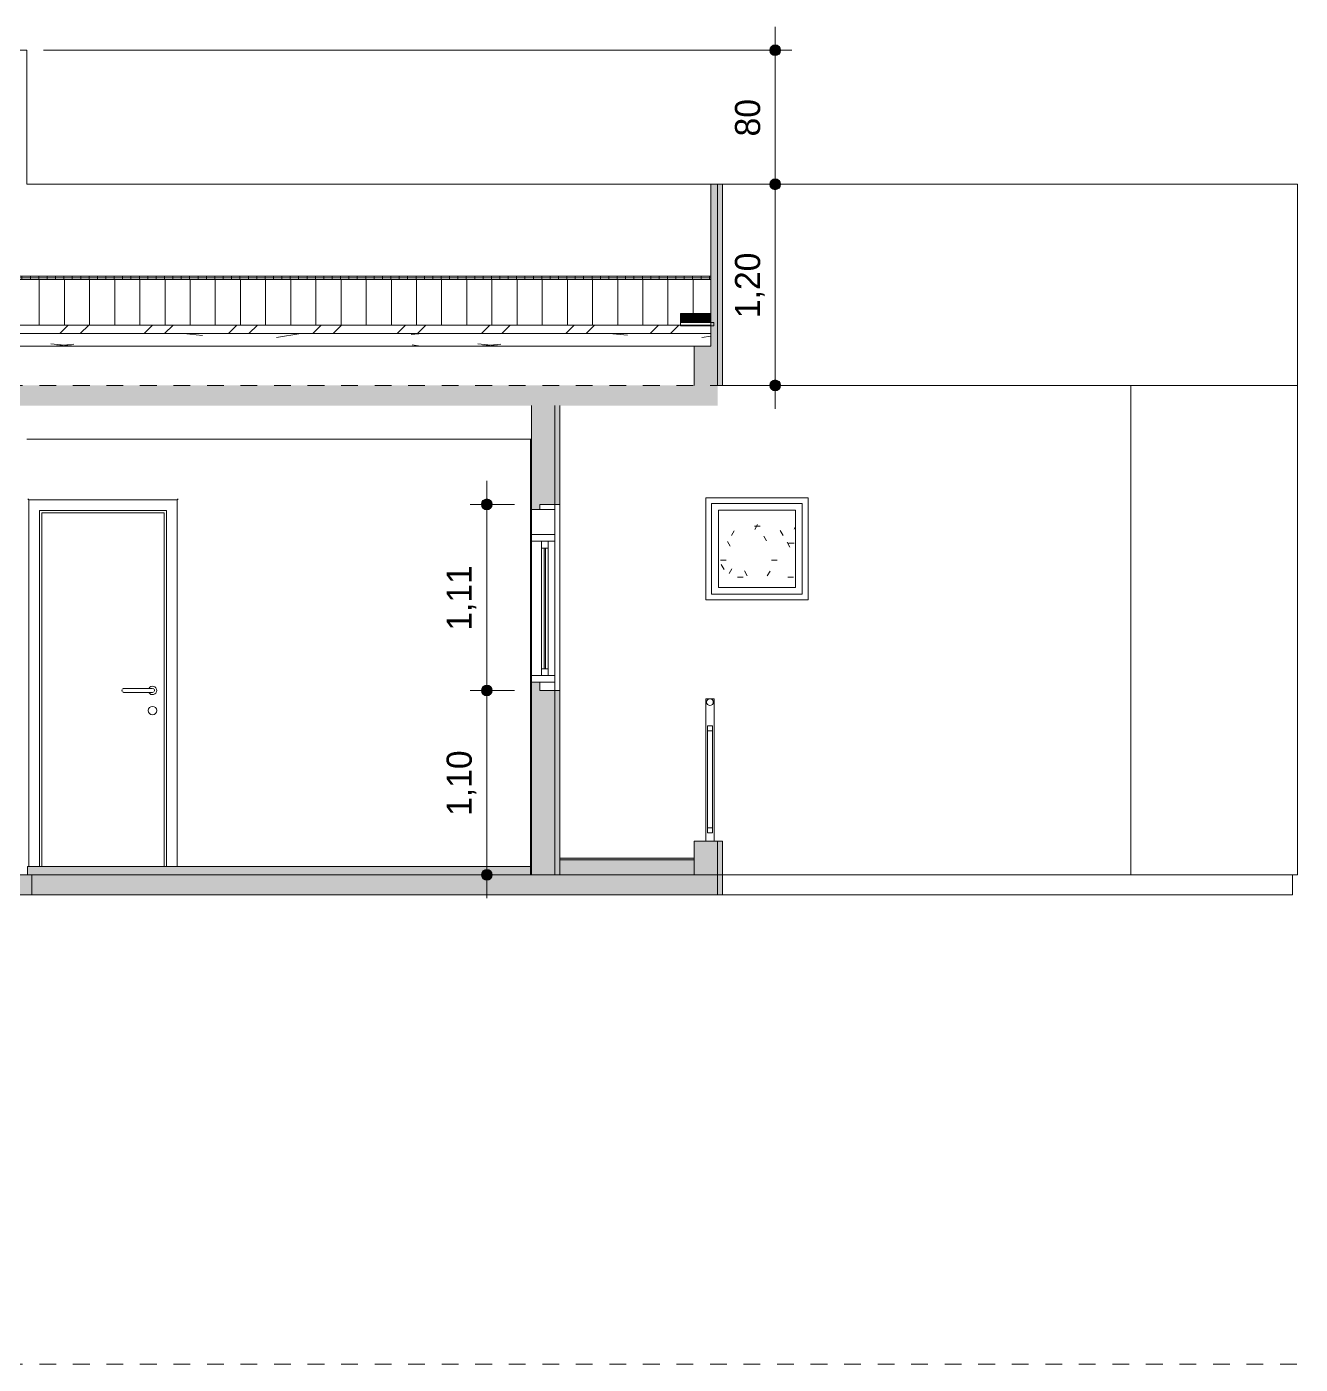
# Model space of a CAD drawing. Header units: metres. Extents: x -96 to 123, y 1 to 648.
# Drawn here: x 85.69 to 93.29, y 634.34 to 642.32 of the extents above; entities that cross this region are included whole.
import ezdxf

# ---------------------------------------------------------------- set-up
doc = ezdxf.new("R2010")
doc.units = ezdxf.units.M
doc.linetypes.add('_Tracejado longo', pattern=[0.014287500000000002, 0.009525, -0.0047625])
for name, color, linetype, lineweight in [('A-ANNO-DIMS', 7, 'Continuous', 5), ('A-ANNO-DIMS-100', 7, 'Continuous', 5), ('A-DETL', 7, 'Continuous', 5), ('A-DETL-GENF', 7, 'Continuous', 5), ('A-DOOR', 7, 'Continuous', 5), ('A-DOOR-FRAM', 7, 'Continuous', 5), ('A-FLOR-HRAL', 7, 'Continuous', 5), ('A-FLOR-LEVL', 7, 'Continuous', 5), ('A-FLOR-OTLN', 7, 'Continuous', 5), ('A-FLOR-PATT', 7, 'Continuous', 20), ('A-GLAZ', 7, 'Continuous', 5), ('A-GLAZ-FRAM', 7, 'Continuous', 5), ('A-GLAZ-GLAS', 7, 'Continuous', 5), ('A-ROOF', 7, 'Continuous', 5), ('A-ROOF-OTLN', 7, 'Continuous', 5), ('A-ROOF-PATT', 7, 'Continuous', 20), ('A-WALL', 7, 'Continuous', 5), ('A-WALL-PATT', 7, 'Continuous', 20)]:
    doc.layers.add(name, color=color, linetype=linetype, lineweight=lineweight)
doc.styles.add('Century Gothic', font='GOTHIC.TTF', dxfattribs={"height": 0.15})
doc.dimstyles.new('PAA_-_Cota_com_linha_-_metros', dxfattribs={"dimscale": 0.3048, "dimtxt": 0.1566252404576289, "dimasz": 0.8530183727034121, "dimexe": 0.3280839895013123, "dimexo": 0.3280839895013123, "dimgap": 0.1312335958005249, "dimtad": 1, "dimrnd": 0.01, "dimzin": 0, "dimdsep": 46, "dimtxsty": 'Century Gothic', "dimblk1": 'DOTSMALL', "dimblk2": 'DOTSMALL', "dimsah": 1, "dimcen": 0.09, "dimdle": 0.4593175853018373, "dimazin": 0, "dimtfac": 1, "dimtdec": 4, "dimtix": 1, "dimtmove": 0, "dimatfit": 3, "dimfxl": 1, "dimtvp": 1, "dimtolj": 1, "dimtzin": 0, "dimarcsym": 2})
doc.dimstyles.new('PAA_-_Cota_com_linha_-_metros_3', dxfattribs={"dimscale": 0.3048, "dimtxt": 0.1566252404576289, "dimasz": 0.8530183727034121, "dimexe": 0.3280839895013123, "dimexo": 0.3280839895013123, "dimgap": 0.1312335958005249, "dimtad": 1, "dimdec": 0, "dimlfac": 100, "dimdsep": 46, "dimtxsty": 'Century Gothic', "dimblk1": 'DOTSMALL', "dimblk2": 'DOTSMALL', "dimsah": 1, "dimcen": 0.09, "dimdle": 0.4593175853018373, "dimazin": 0, "dimtfac": 1, "dimtdec": 4, "dimtix": 1, "dimtmove": 0, "dimatfit": 3, "dimfxl": 1, "dimtvp": 1, "dimtolj": 1, "dimtzin": 0, "dimarcsym": 2})

# ---------------------------------------------------------------- blocks, each defined once
blk = doc.blocks.new('Janela maxim-ar 1 painel - 61 x 61-V212-Section 3')
at = {"layer": 'A-GLAZ-FRAM', "true_color": 0x808080}
h = blk.add_hatch(dxfattribs=at)
h.set_pattern_fill('FP_15', color=8, style=0, pattern_type=2)
h.set_pattern_definition([(0, (-24.57, 320.824), (0.4064, 0.1016), [0.03353, -0.27127, 0.03353, -0.27127, -1.626]), (0, (-24.57, 320.824), (0.4064, 0.1016), [-0.6096, 0.03353, -0.57607, 0.03353, -0.27127, -0.7112]), (0, (-24.57, 320.824), (0.4064, 0.1016), [-1.524, 0.03353, -0.16967, 0.03353, -0.47447]), (120, (-24.417, 320.875), (-0.2911881810244989, 0.3011527240979959), [0.03353, -0.2712699999999999, 0.03353, -0.2712699999999999, -1.626]), (120, (-24.417, 320.875), (-0.2911881810244989, 0.3011527240979959), [-0.6095999999999999, 0.03353, -0.5760699999999999, 0.03353, -0.2712699999999999, -0.7111999999999999]), (120, (-24.417, 320.875), (-0.2911881810244989, 0.3011527240979959), [-1.524, 0.03353, -0.16967, 0.03353, -0.4744699999999999]), (240, (-24.367, 321.078), (-0.1152118189755009, -0.4027527240979958), [0.03353, -0.27127, 0.03353, -0.27127, -1.626]), (240, (-24.367, 321.078), (-0.1152118189755009, -0.4027527240979958), [-0.6096, 0.03353, -0.57607, 0.03353, -0.27127, -0.7112]), (240, (-24.367, 321.078), (-0.1152118189755009, -0.4027527240979958), [-1.524, 0.03353, -0.16967, 0.03353, -0.47447])])
h.paths.add_polyline_path([(-9.389292267140403, 638.9750000000004), (-9.389292267140403, 639.4350000000004), (-9.849292267140385, 639.4350000000004), (-9.849292267140402, 638.9750000000004), (-9.426328952868078, 638.9750000000004)])
at = {"layer": 'A-GLAZ-FRAM'}
for p, q in [((-9.889292267140421, 639.4749999999999), (-9.889292267140421, 638.935)), ((-9.889292267140421, 639.4749999999999), (-9.349292267140422, 639.4749999999999)), ((-9.349292267140422, 638.935), (-9.349292267140422, 639.4749999999999)), ((-9.84929226714042, 638.975), (-9.84929226714042, 639.435)), ((-9.84929226714042, 639.435), (-9.38929226714042, 639.435)), ((-9.38929226714042, 639.435), (-9.38929226714042, 638.975)), ((-9.38929226714042, 638.975), (-9.84929226714042, 638.975)), ((-9.889292267140421, 638.935), (-9.349292267140422, 638.935))]:
    blk.add_line(p, q, dxfattribs=at)
blk = doc.blocks.new('xok - janela de correr multipla com persiana - 121 x 111-2998288-Section 3')
at = {"layer": 'A-GLAZ', "true_color": 0xe6e6e6}
blk.add_hatch(color=254, dxfattribs=at).paths.add_polyline_path([(-10.88029216641919, 603.45), (-10.88029216641919, 604.17), (-10.88829216641918, 604.17), (-10.88829216641918, 603.45)])
at = {"layer": 'A-GLAZ'}
for p, q in [((-10.91429216641919, 604.4299999999996), (-10.91429216641919, 604.3999999999995)), ((-10.82429216641918, 604.4299999999996), (-10.91429216641919, 604.4299999999996)), ((-10.82429216641918, 604.3999999999995), (-10.82429216641918, 604.4299999999996)), ((-10.91429216641919, 604.3999999999995), (-10.82429216641918, 604.3999999999995)), ((-10.9142921664192, 603.3699999999995), (-10.9142921664192, 603.3199999999996)), ((-10.82429216641918, 603.3699999999995), (-10.91429216641919, 603.3699999999995)), ((-10.82429216641918, 603.3199999999996), (-10.82429216641918, 603.3699999999995)), ((-10.91429216641919, 603.3199999999996), (-10.82429216641918, 603.3199999999996))]:
    blk.add_line(p, q, dxfattribs=at)
at = {"layer": 'A-GLAZ-FRAM'}
for p, q in [((-10.91429216641919, 604.3999999999995), (-10.96429216642017, 604.3999999999995)), ((-10.96429216642017, 604.3999999999995), (-10.96429216642017, 604.2499999999995)), ((-10.8242921664192, 604.2499999999995), (-10.8242921664192, 604.3999999999995)), ((-10.8242921664192, 604.2499999999995), (-10.9642921664192, 604.2499999999995)), ((-10.9642921664192, 604.2499999999995), (-10.9642921664192, 604.2099999999995)), ((-10.96429216642017, 604.2499999999995), (-10.8242921664192, 604.2499999999995)), ((-10.8242921664192, 604.2099999999995), (-10.8242921664192, 604.2499999999995)), ((-10.9642921664192, 604.2099999999995), (-10.8242921664192, 604.2099999999995)), ((-10.9642921664192, 604.2099999999996), (-10.9642921664192, 603.4099999999995)), ((-10.8642921664192, 604.2099999999996), (-10.9042921664192, 604.2099999999996)), ((-10.9042921664192, 604.2099999999996), (-10.9042921664192, 604.1699999999996)), ((-10.9042921664192, 604.1699999999996), (-10.8642921664192, 604.1699999999996)), ((-10.90429216641921, 603.4499999999996), (-10.90429216641921, 604.1699999999996)), ((-10.8642921664192, 604.1699999999996), (-10.8642921664192, 604.2099999999996)), ((-10.86429216641921, 604.1699999999996), (-10.86429216641921, 603.4499999999996)), ((-10.8242921664192, 604.2099999999996), (-10.8242921664192, 603.4099999999995)), ((-10.8642921664192, 603.4499999999995), (-10.9042921664192, 603.4499999999995)), ((-10.9042921664192, 603.4499999999995), (-10.9042921664192, 603.4099999999995)), ((-10.8642921664192, 603.4099999999995), (-10.8642921664192, 603.4499999999995)), ((-10.8242921664192, 603.4099999999995), (-10.9642921664192, 603.4099999999995)), ((-10.9642921664192, 603.4099999999995), (-10.9642921664192, 603.3699999999995)), ((-10.9642921664192, 603.3699999999995), (-10.91429216641919, 603.3699999999995)), ((-10.9042921664192, 603.4099999999995), (-10.8642921664192, 603.4099999999995)), ((-10.8242921664192, 603.3699999999995), (-10.8242921664192, 603.4099999999995))]:
    blk.add_line(p, q, dxfattribs=at)
at = {"layer": 'A-GLAZ-GLAS'}
for p, q in [((-10.8802921664192, 604.1699999999996), (-10.8882921664192, 604.1699999999996)), ((-10.8882921664192, 604.1699999999996), (-10.8882921664192, 603.4499999999995)), ((-10.8802921664192, 603.4499999999995), (-10.8802921664192, 604.1699999999996)), ((-10.8882921664192, 603.4499999999995), (-10.8802921664192, 603.4499999999995))]:
    blk.add_line(p, q, dxfattribs=at)
blk = doc.blocks.new('Porta Abrir Madeira - 72 x 215-V213-Section 3')
at = {"layer": 'A-DOOR'}
for p, q in [((-13.96134871590289, 639.497), (-13.96734871590289, 639.5029999999998)), ((-13.07734871590289, 639.497), (-13.96134871590289, 639.497)), ((-13.96134871590288, 637.31), (-13.96134871590288, 639.497)), ((-13.07134871590289, 639.5029999999998), (-13.07734871590289, 639.497)), ((-13.07734871590289, 637.31), (-13.07734871590289, 639.497)), ((-13.89734871590289, 637.31), (-13.89734871590289, 639.4329999999999)), ((-13.89734871590289, 639.4329999999999), (-13.14134871590288, 639.4329999999999)), ((-13.88434871590277, 639.4199999999998), (-13.15434871590289, 639.4199999999998)), ((-13.88434871590277, 639.4199999999998), (-13.88434871590277, 637.31)), ((-13.15434871590289, 639.4199999999998), (-13.15434871590289, 637.31)), ((-13.14134871590288, 639.4329999999999), (-13.14134871590288, 637.31)), ((-13.2393487159029, 638.3720000000003), (-13.3793487159029, 638.3720000000003)), ((-13.3793487159029, 638.3480000000004), (-13.2393487159029, 638.3480000000004))]:
    blk.add_line(p, q, dxfattribs=at)
at = {"layer": 'A-DOOR', "flags": 128}
for points in [[(-13.3943487159029, 638.3480000000004), (-13.39433671750282, 638.3480000000004), (-13.39430074149743, 638.3480000000004), (-13.3942408454407, 638.3480000000004), (-13.39415712515353, 638.3480000000004), (-13.39404971457052, 638.3480000000004), (-13.39391878552567, 638.3480000000004), (-13.39376454747756, 638.3480000000004), (-13.39358724717414, 638.3480000000004), (-13.39338716825806, 638.3480000000004), (-13.39316463081295, 638.3480000000004), (-13.3929199908512, 638.3480000000004), (-13.39265363974459, 638.3480000000004), (-13.39236600359806, 638.3480000000004), (-13.3920575425681, 638.3480000000004), (-13.39172875012654, 638.3480000000004), (-13.39138015227116, 638.3480000000004), (-13.39101230668417, 638.3480000000004), (-13.39062580184001, 638.3480000000004), (-13.39022125606401, 638.3480000000004), (-13.3897993165431, 638.3480000000004), (-13.38936065829052, 638.3480000000004), (-13.38890598306588, 638.3480000000004), (-13.38843601825254, 638.3480000000004), (-13.38795151569399, 638.3480000000004), (-13.38745325049092, 638.3480000000004), (-13.38694201976139, 638.3480000000004), (-13.38641864136551, 638.3480000000004), (-13.38588395259704, 638.3480000000004), (-13.38533880884399, 638.3480000000004), (-13.38478408222005, 638.3480000000004), (-13.38422066016948, 638.3480000000004), (-13.38364944404738, 638.3480000000004), (-13.38307134767769, 638.3480000000004), (-13.38248729589126, 638.3480000000004), (-13.3818982230464, 638.3480000000004), (-13.38130507153396, 638.3480000000004), (-13.38070879026987, 638.3480000000004), (-13.3801103331769, 638.3480000000004), (-13.37951065765878, 638.3480000000004), (-13.3793487159029, 638.3480000000004)], [(-13.3793487159029, 638.3720000000003), (-13.3799485559157, 638.3720000000003), (-13.38054743631244, 638.3720000000003), (-13.38114439901223, 638.3720000000003), (-13.3817384890021, 638.3720000000003), (-13.38232875586483, 638.3720000000003), (-13.3829142552993, 638.3720000000003), (-13.38349405063136, 638.3720000000003), (-13.38406721431214, 638.3720000000003), (-13.38463282940202, 638.3720000000003), (-13.38518999103753, 638.3720000000003), (-13.38573780787889, 638.3720000000003), (-13.38627540353602, 638.3720000000003), (-13.38680191797055, 638.3720000000003), (-13.38731650887172, 638.3720000000003), (-13.38781835300383, 638.3720000000003), (-13.38830664752333, 638.3720000000003), (-13.38878061126318, 638.3720000000003), (-13.38923948598247, 638.3720000000003), (-13.38968253757956, 638.3720000000003), (-13.39010905726639, 638.3720000000003), (-13.39051836270246, 638.3720000000003), (-13.39090979908638, 638.3720000000003), (-13.39128274020345, 638.3720000000003), (-13.39163658942741, 638.3720000000003), (-13.39197078067502, 638.3720000000003), (-13.39228477931155, 638.3720000000003), (-13.39257808300617, 638.3720000000003), (-13.39285022253555, 638.3720000000003), (-13.39310076253447, 638.3720000000003), (-13.3933293021924, 638.3720000000003), (-13.39353547589464, 638.3720000000003), (-13.39371895380724, 638.3720000000003), (-13.39387944240467, 638.3720000000003), (-13.39401668493942, 638.3720000000003), (-13.39413046185273, 638.3720000000003), (-13.39422059112578, 638.3720000000003), (-13.39428692857096, 638.3720000000003), (-13.39432936806253, 638.3720000000003), (-13.39434784170635, 638.3720000000003)], [(-13.2243487159029, 638.3720000000003), (-13.22436071430298, 638.3720000000003), (-13.22439669030836, 638.3720000000003), (-13.22445658636509, 638.3720000000003), (-13.22454030665226, 638.3720000000003), (-13.22464771723527, 638.3720000000003), (-13.22477864628012, 638.3720000000003), (-13.22493288432823, 638.3720000000003), (-13.22511018463165, 638.3720000000003), (-13.22531026354773, 638.3720000000003), (-13.22553280099285, 638.3720000000003), (-13.22577744095459, 638.3720000000003), (-13.22604379206121, 638.3720000000003), (-13.22633142820774, 638.3720000000003), (-13.2266398892377, 638.3720000000003), (-13.22696868167925, 638.3720000000003), (-13.22731727953463, 638.3720000000003), (-13.22768512512163, 638.3720000000003), (-13.22807162996578, 638.3720000000003), (-13.22847617574179, 638.3720000000003), (-13.22889811526269, 638.3720000000003), (-13.22933677351528, 638.3720000000003), (-13.22979144873991, 638.3720000000003), (-13.23026141355325, 638.3720000000003), (-13.23074591611181, 638.3720000000003), (-13.23124418131488, 638.3720000000003), (-13.2317554120444, 638.3720000000003), (-13.23227879044029, 638.3720000000003), (-13.23281347920875, 638.3720000000003), (-13.23335862296181, 638.3720000000003), (-13.23391334958575, 638.3720000000003), (-13.23447677163631, 638.3720000000003), (-13.23504798775842, 638.3720000000003), (-13.23562608412811, 638.3720000000003), (-13.23621013591452, 638.3720000000003), (-13.23679920875939, 638.3720000000003), (-13.23739236027183, 638.3720000000003), (-13.23798864153593, 638.3720000000003), (-13.23858709862889, 638.3720000000003), (-13.23918677414702, 638.3720000000003), (-13.2393487159029, 638.3720000000003)], [(-13.2393487159029, 638.3480000000004), (-13.2387488758901, 638.3480000000004), (-13.23814999549336, 638.3480000000004), (-13.23755303279356, 638.3480000000004), (-13.23695894280369, 638.3480000000004), (-13.23636867594096, 638.3480000000004), (-13.23578317650649, 638.3480000000004), (-13.23520338117444, 638.3480000000004), (-13.23463021749366, 638.3480000000004), (-13.23406460240377, 638.3480000000004), (-13.23350744076826, 638.3480000000004), (-13.2329596239269, 638.3480000000004), (-13.23242202826977, 638.3480000000004), (-13.23189551383524, 638.3480000000004), (-13.23138092293408, 638.3480000000004), (-13.23087907880197, 638.3480000000004), (-13.23039078428246, 638.3480000000004), (-13.22991682054262, 638.3480000000004), (-13.22945794582332, 638.3480000000004), (-13.22901489422624, 638.3480000000004), (-13.22858837453941, 638.3480000000004), (-13.22817906910334, 638.3480000000004), (-13.22778763271942, 638.3480000000004), (-13.22741469160235, 638.3480000000004), (-13.22706084237839, 638.3480000000004), (-13.22672665113078, 638.3480000000004), (-13.22641265249424, 638.3480000000004), (-13.22611934879962, 638.3480000000004), (-13.22584720927025, 638.3480000000004), (-13.22559666927132, 638.3480000000004), (-13.22536812961339, 638.3480000000004), (-13.22516195591115, 638.3480000000004), (-13.22497847799856, 638.3480000000004), (-13.22481798940112, 638.3480000000004), (-13.22468074686638, 638.3480000000004), (-13.22456696995307, 638.3480000000004), (-13.22447684068002, 638.3480000000004), (-13.22441050323483, 638.3480000000004), (-13.22436806374327, 638.3480000000004), (-13.22434959009945, 638.3480000000004)]]:
    blk.add_lwpolyline(points, dxfattribs=at)
at = {"layer": 'A-DOOR'}
for centre, radius, start, end in [((-13.39434871590291, 638.3599999999999), 0.01200000000000045, 149.9999999997662, 180), ((-13.39434871590291, 638.3599999999999), 0.01200000000000093, 180, 209.9999999997893), ((-13.39434871590291, 638.3599999999999), 0.01200000000000093, 105.0000000001337, 120.0000000000465), ((-13.39434871590291, 638.3599999999999), 0.01199999999999911, 239.999999999893, 254.9999999999879), ((-13.22434871590291, 638.3599999999999), 0.02500000000000213, 0, 150.0000000001086), ((-13.22434871590291, 638.3599999999999), 0.02499999999999978, 210.0000000000055, 0), ((-13.22434871590291, 638.3599999999999), 0.01200000000000128, 60.00000000022271, 75.00000000001786), ((-13.22434871590291, 638.3599999999999), 0.01200000000000028, 284.9999999999569, 300.0000000000052), ((-13.22434871590291, 638.3599999999999), 0.01200000000000335, 0, 30.0000000003466), ((-13.22434871590291, 638.3599999999999), 0.01200000000000045, 330.0000000000052, 0), ((-13.22434871590291, 638.2399999999999), 0.02500000000000213, 0, 180), ((-13.22434871590291, 638.2399999999999), 0.02499999999999858, 180, 0)]:
    blk.add_arc(centre, radius, start, end, dxfattribs=at)
at = {"layer": 'A-DOOR-FRAM'}
for p, q in [((-13.88434871590284, 637.31), (-13.88434871590284, 639.4199999999998)), ((-13.88434871590284, 639.4199999999998), (-13.15434871590293, 639.4199999999998)), ((-13.15434871590293, 639.4199999999998), (-13.15434871590293, 637.31))]:
    blk.add_line(p, q, dxfattribs=at)
blk = doc.blocks.new('Railing - 20mm-V216-Section 3')
at = {"layer": 'A-FLOR-HRAL'}
for p, q in [((-9.924320500826935, 638.3101), (-9.874320500826933, 638.3101)), ((-9.924320500826935, 637.4599999999998), (-9.924320500826935, 638.3101)), ((-9.874320500826933, 637.4599999999998), (-9.874320500826933, 638.3101))]:
    blk.add_line(p, q, dxfattribs=at)
blk = doc.blocks.new('Railing - 20mm-3033495-Section 3')
at = {"layer": 'A-FLOR-HRAL'}
for p, q in [((-9.914320500826934, 637.54), (-9.914320500826934, 638.1199999999999)), ((-9.88432050082693, 637.54), (-9.88432050082693, 638.1199999999999))]:
    blk.add_line(p, q, dxfattribs=at)
blk = doc.blocks.new('Railing - Railing-2564179-Section 3')
at = {"layer": 'A-FLOR-HRAL'}
for p, q in [((-9.88432050082693, 638.15), (-9.914320500826934, 638.15)), ((-9.914320500826934, 638.15), (-9.914320500826934, 638.1200000000001)), ((-9.914320500826934, 638.1200000000001), (-9.88432050082693, 638.1200000000001)), ((-9.88432050082693, 638.1200000000001), (-9.88432050082693, 638.15)), ((-9.88432050082693, 637.54), (-9.914320500826934, 637.54)), ((-9.914320500826934, 637.54), (-9.914320500826934, 637.51)), ((-9.88432050082693, 637.51), (-9.88432050082693, 637.54)), ((-9.914320500826934, 637.51), (-9.88432050082693, 637.51))]:
    blk.add_line(p, q, dxfattribs=at)
for radius, start, end in [(0.01999999999999957, 0, 180), (0.02000000000000135, 180, 0)]:
    blk.add_arc((-9.899320500826931, 638.29), radius, start, end, dxfattribs=at)
for name in ['Railing - 20mm-V216-Section 3', 'Railing - 20mm-3033495-Section 3']:
    blk.add_blockref(name, (0, 0))
blk = doc.blocks.new('LUC-ARQ-001-MOD-TOR_rvt-5-Section 3')
at = {"layer": 'A-FLOR-OTLN', "true_color": 0x808080}
h = blk.add_hatch(color=8, dxfattribs=at)
h.paths.add_polyline_path([(-15.36434871800803, 637.2600000000003), (-14.11934879688759, 637.2600000000003), (-14.11934879688759, 637.3100000000005), (-18.41935049736955, 637.3100000000005), (-18.41935041640225, 637.2600000000003), (-15.79079942105342, 637.2600000000003)])
h.paths.add_polyline_path([(-11.11032394764548, 637.2600000000003), (-10.96929224738607, 637.2600000844382), (-10.96929224738607, 637.3100000000005), (-13.96934879684934, 637.3100000000005), (-13.96934879684934, 637.2600000000003), (-11.20032394764545, 637.2600000000003)])
blk.add_hatch(color=8, dxfattribs=at).paths.add_polyline_path([(-10.79431723244634, 637.3500000000004), (-9.994348893915806, 637.3500000000004), (-9.994348893915806, 637.3600000000004), (-10.79431723244634, 637.3600000000004)])
h = blk.add_hatch(color=8, dxfattribs=at)
h.paths.add_polyline_path([(-11.16021716077306, 637.1400000000003), (-9.854348893915708, 637.1400000000003), (-9.854348893915708, 637.2600000000003), (-13.94324198650502, 637.2600000000003), (-13.94324198650502, 637.1400000000003), (-11.40150944299457, 637.1400000000003)])
h.paths.add_polyline_path([(-18.51929234810745, 637.1400000000003), (-18.4633095843997, 637.1400000000003), (-18.4633095843997, 637.1600000000009), (-18.51929234810745, 637.1600000000009)])
at = {"layer": 'A-FLOR-PATT', "lineweight": 5, "true_color": 0x808080}
blk.add_hatch(color=8, dxfattribs=at).paths.add_polyline_path([(-9.9943488129484, 637.2600000000003), (-9.9943488129484, 637.3500000000004), (-10.79431723244634, 637.3500000000004), (-10.79431723244634, 637.2600000000003), (-10.5236514473828, 637.2600000000003)])
at = {"layer": 'A-ROOF-PATT', "lineweight": 5, "true_color": 0x808080}
h = blk.add_hatch(dxfattribs=at)
h.set_pattern_fill('FP_20', color=8, style=0, pattern_type=2)
h.set_pattern_definition([(90, (-0.03105, 639.684), (-0.15, 9.184850993605149e-18), [])])
h.paths.add_polyline_path([(-12.27936743860634, 640.5400903650166), (-10.07533934015588, 640.5400903650166), (-10.07533934015588, 640.6085159721752), (-9.894339340155872, 640.6085159721752), (-9.894339340155872, 640.8118307552551), (-14.30429226384443, 640.8118307552551), (-14.30429226384443, 640.8318307552552), (-14.29528668737309, 640.8318557396499), (-14.29528668737308, 640.9089782065452), (-18.24334636312739, 640.9089782065452), (-18.24334636312739, 640.5400903650166), (-13.97428668737308, 640.5400903650166)])
at = {"layer": 'A-ROOF-PATT', "lineweight": 5, "true_color": 0xc5c5c5}
h = blk.add_hatch(dxfattribs=at)
h.set_pattern_fill('FP_23', color=9, style=0, pattern_type=2)
h.set_pattern_definition([(0, (-10.434, 640.822), (0, 0.05), []), (90, (-10.434, 640.822), (-0.05, 3.061616997868383e-18), [])])
h.paths.add_polyline_path([(-10.4658442413875, 640.8118307552551), (-9.894339340155872, 640.8118307552551), (-9.894339340155872, 640.8318307552552), (-14.30429226384443, 640.8318307552552), (-14.30429226384443, 640.8118307552551), (-10.5236514473828, 640.8118307552551)])
h = blk.add_hatch(dxfattribs=at)
h.set_pattern_fill('FP_27', color=9, style=0, pattern_type=2)
h.set_pattern_definition([(0, (-9.975, 640.564), (0, 0.0025), []), (90, (-9.975, 640.564), (-0.05, 3.061616997868383e-18), [])])
h.paths.add_polyline_path([(-9.894339340155872, 640.5551091033126), (-9.894339340155868, 640.6085159721752), (-10.07533934015588, 640.6085159721752), (-10.07533934015588, 640.5551091033126)])
at = {"layer": 'A-ROOF-PATT', "lineweight": 5, "true_color": 0x808080}
h = blk.add_hatch(dxfattribs=at)
h.set_pattern_fill('FP_16', color=8, style=0, pattern_type=2)
h.set_pattern_definition([(45, (-24.57, 320.824), (-0.2514471713899363, 0.2514471713899363), []), (45, (-24.57, 321.205), (-0.2514471713899363, 0.2514471713899363), [])])
h.paths.add_polyline_path([(-10.5236514473828, 640.4900279040304), (-9.894339340155872, 640.4900279040304), (-9.894339340155872, 640.5400903650166), (-18.4243463631274, 640.5400903650166), (-18.4243463631274, 640.4900279040304), (-10.79431723244634, 640.4900279040304)])
h = blk.add_hatch(dxfattribs=at)
h.set_pattern_fill('FP_19', color=8, style=0, pattern_type=2)
h.set_pattern_definition([(349.695, (-23.782, 322.78), (15.24044041733162, -2.540116568558405), [0.28398, -28.114]), (0, (-23.503, 322.729), (2.54, 2.54), [0.2794, -2.261]), (18.435, (-23.224, 322.729), (5.080443449832251, 2.540154664869163), [0.24096, -7.791]), (172.875, (-22.995, 322.806), (17.78024969166948, -2.540027835356799), [0.20478, -20.273]), (174.806, (-23.198, 322.831), (25.40036940171994, -2.539840911901678), [0.28055, -27.775]), (194.036, (-23.478, 322.856), (-7.620470430898959, -2.540082024934359), [0.31418, -10.159]), (9.461999999999998, (-23.579, 322.78), (12.70023554278596, 2.539961980553278), [0.1545, -15.296]), (353.66, (-23.427, 322.806), (-20.31979580829089, 2.53991231332179), [0.23001, -22.771]), (185.711, (-23.198, 322.78), (-22.85969373054935, -2.540134062029572), [0.25527, -25.271]), (168.69, (-23.452, 322.755), (10.16016012444809, -2.54003951592783), [0.12951, -12.822]), (354.806, (-24.011, 322.755), (-25.40036940171994, 2.539840911901665), [0.28055, -27.775]), (348.69, (-23.732, 322.729), (-10.16016012444809, 2.540039515927828), [0.25903, -12.692]), (0, (-23.478, 322.679), (2.54, 2.54), [0.3048, -2.235]), (20.556, (-23.173, 322.679), (12.69992353580125, 5.079954978462066), [0.21702, -21.485]), (3.814, (-22.97, 322.755), (35.55980514303076, 2.539942060615395), [0.38185, -37.803]), (354.806, (-22.589, 322.78), (-25.40036940171994, 2.539840911901665), [0.28055, -27.775]), (0, (-22.309, 322.755), (2.54, 2.54), [0.2794, -2.261]), (5.194, (-24.57, 322.755), (25.40036940171994, 2.539840911901665), [0.28055, -27.775]), (354.806, (-24.29, 322.78), (-25.40036940171994, 2.539840911901665), [0.28055, -27.775]), (0, (-24.57, 322.806), (2.54, 2.54), [0.1524, -2.388]), (5.194, (-24.417, 322.806), (25.40036940171994, 2.539840911901665), [0.28055, -27.775]), (0, (-24.138, 322.831), (2.54, 2.54), [0.254, -2.286]), (10.305, (-23.884, 322.831), (-15.24044041733162, -2.540116568558405), [0.28398, -28.114]), (5.194, (-23.605, 322.882), (25.40036940171994, 2.539840911901665), [0.28055, -27.775]), (354.806, (-23.325, 322.907), (-25.40036940171994, 2.539840911901665), [0.28055, -27.775]), (354.806, (-23.046, 322.882), (-25.40036940171994, 2.539840911901665), [0.28055, -27.775]), (351.8699999999999, (-22.766, 322.856), (-15.23996445118063, 2.539966801131608), [0.3592099999999999, -17.601]), (0, (-22.411, 322.806), (2.54, 2.54), [0.381, -2.159]), (347.4710000000001, (-22.512, 321.282), (12.70040205855212, -2.540135587153788), [0.23418, -23.183]), (354.289, (-22.284, 321.231), (-22.85969373054935, 2.540134062029574), [0.25527, -25.271]), (8.130000000000003, (-22.512, 321.282), (15.23996445118063, 2.539966801131608), [0.17961, -17.781]), (9.461999999999998, (-22.335, 321.307), (12.70023554278596, 2.539961980553278), [0.309, -15.141]), (0, (-24.57, 321.358), (2.54, 2.54), [0.3048, -2.235]), (350.538, (-24.265, 321.358), (-12.70023554278596, 2.539961980553278), [0.1545, -15.296]), (201.801, (-24.113, 321.332), (7.619718099840113, 2.539821385032609), [0.13678, -13.542]), (192.995, (-24.24, 321.282), (22.86009340547781, 5.080183366496719), [0.33888, -33.549]), (352.875, (-22.233, 321.282), (-17.78024969166948, 2.5400278353568), [0.20478, -20.273]), (7.125, (-22.233, 321.282), (17.78024969166948, 2.5400278353568), [0.20478, -20.273]), (0, (-24.57, 321.307), (2.54, 2.54), [0.2032, -2.337]), (194.036, (-24.367, 321.307), (-7.620470430898959, -2.540082024934359), [0.20945, -10.263]), (356.634, (-24.011, 321.383), (-40.63999623221964, 2.539667885309712), [0.43255, -42.822]), (357.7090000000001, (-23.579, 321.358), (-60.96017325042619, 2.54042370253943), [0.6355099999999999, -62.91499999999999]), (3.18, (-22.944, 321.332), (43.17958141535367, 2.5401013339912), [0.45791, -45.333]), (9.461999999999998, (-22.487, 321.358), (12.70023554278596, 2.539961980553278), [0.46351, -14.987]), (10.305, (-24.57, 321.129), (-15.24044041733162, -2.540116568558405), [0.28398, -28.114]), (15.945, (-24.29, 321.18), (-10.16013891227451, -2.539960136160663), [0.36983, -18.122]), (0, (-23.935, 321.282), (2.54, 2.54), [0.3302, -2.21]), (351.8699999999999, (-23.605, 321.282), (-15.23996445118063, 2.539966801131608), [0.3592099999999999, -17.601]), (3.576, (-23.249, 321.231), (38.09977126368898, 2.539761580971597), [0.4071899999999999, -40.31199999999999]), (351.2540000000001, (-22.843, 321.256), (17.77953827401086, -2.539880161559363), [0.33408, -33.07399999999999]), (345.964, (-22.512, 321.205), (-7.620470430898959, 2.540082024934361), [0.31418, -10.159]), (0, (-22.208, 321.129), (2.54, 2.54), [0.1778, -2.362]), (174.806, (-24.011, 321.383), (25.40036940171994, -2.539840911901678), [0.5611, -27.494]), (355.236, (-24.57, 321.536), (-27.93956203410608, 2.540134013637513), [0.6117100000000001, -29.974]), (0, (-23.96, 321.485), (2.54, 2.54), [0.5842, -1.956]), (4.086, (-23.376, 321.485), (33.01992919426251, 2.540219507599765), [0.71301, -34.938]), (0, (-22.665, 321.536), (2.54, 2.54), [0.635, -1.905]), (7.125, (-24.57, 321.002), (17.78024969166948, 2.5400278353568), [0.61434, -19.864]), (6.340000000000001, (-23.96, 321.078), (20.31979580829089, 2.53991231332179), [0.46001, -22.541]), (357.51, (-23.503, 321.129), (-55.88039113569746, 2.540453351345923), [0.58475, -57.89]), (353.48, (-22.919, 321.104), (-66.03985193743205, 7.620212496515688), [0.89479, -88.584]), (3.012999999999999, (-24.57, 322.653), (45.71968438042779, 2.540154011879473), [0.48327, -47.84399999999999]), (351.8699999999999, (-24.087, 322.679), (-15.23996445118063, 2.539966801131608), [0.5388199999999999, -17.422]), (357.614, (-23.554, 322.602), (-58.41990195404583, 2.540051500909486), [0.6101300000000001, -60.403]), (10.62, (-22.944, 322.577), (-27.94032833961249, -5.080236375952146), [0.41348, -40.935]), (0, (-22.538, 322.653), (2.54, 2.54), [0.508, -2.032]), (356.82, (-24.57, 322.958), (-43.17958141535367, 2.5401013339912), [0.45791, -45.33299999999999]), (6.008999999999999, (-24.113, 322.933), (-25.39966429747349, -2.539961668638054), [0.48527, -48.041]), (6.709999999999999, (-23.63, 322.983), (-22.85979473759638, -2.540040186111426), [0.43478, -43.043]), (354.289, (-23.198, 323.034), (-22.85969373054935, 2.540134062029574), [0.51053, -25.016]), (347.905, (-22.69, 322.983), (-22.86000713166963, 5.080101741108512), [0.36367, -36.004]), (9.461999999999998, (-22.335, 322.907), (12.70023554278596, 2.539961980553278), [0.309, -15.141]), (3.814, (-24.57, 322.475), (35.55980514303076, 2.539942060615395), [0.38185, -37.803]), (347.196, (-24.189, 322.501), (-33.0203874983282, 7.619923078132168), [0.57305, -56.732]), (0, (-23.63, 322.374), (2.54, 2.54), [0.635, -1.905]), (5.440000000000001, (-22.995, 322.374), (-27.94005616539315, -2.539839570283184), [0.5358099999999999, -53.046]), (6.709999999999999, (-22.462, 322.425), (-22.85979473759638, -2.540040186111426), [0.43478, -43.043]), (0, (-24.57, 323.136), (2.54, 2.54), [0.4318, -2.108]), (8.130000000000003, (-24.138, 323.136), (15.23996445118063, 2.539966801131608), [0.71842, -17.242]), (357.614, (-23.427, 323.237), (-58.41990195404583, 2.540051500909486), [0.6101300000000001, -60.403]), (354.473, (-22.817, 323.212), (53.33975220311807, -5.079473034918191), [0.79108, -78.317]), (6.842999999999999, (-24.57, 320.824), (-43.18029846326252, -5.08020525155908), [0.63956, -63.316]), (0, (-23.935, 320.901), (2.54, 2.54), [0.7112, -1.829]), (356.348, (-23.224, 320.901), (-78.74033691673608, 5.079711279569762), [1.196, -118.427]), (0, (-24.57, 321.713), (2.54, 2.54), [0.6096, -1.93]), (4.763999999999999, (-23.96, 321.713), (27.93956203410608, 2.540134013637513), [0.6117100000000001, -29.974]), (358.152, (-23.351, 321.764), (-76.19970535879881, 2.540506485791339), [0.78781, -77.993]), (357.274, (-22.563, 321.739), (-50.79969705370382, 2.539713709124643), [0.534, -52.86600000000001]), (354.806, (-24.57, 322.12), (-25.40036940171994, 2.539840911901665), [0.5611, -27.494]), (0, (-24.011, 322.069), (2.54, 2.54), [0.8128, -1.727]), (1.909, (-23.198, 322.069), (73.6602750803838, 2.539813305459738), [0.76242, -75.48]), (3.576, (-22.436, 322.094), (38.09977126368898, 2.539761580971597), [0.4071899999999999, -40.31199999999999])])
h.paths.add_polyline_path([(-10.96431723244636, 640.414934212551), (-9.894339340155872, 640.414934212551), (-9.894339340155872, 640.4900279040304), (-18.4243463631274, 640.4900279040304), (-18.4243463631274, 640.414934212551), (-10.98948026613174, 640.414934212551)])
at = {"layer": 'A-WALL', "true_color": 0xffbb77}
for points in [[(-9.854348893915716, 640.1800000000004), (-9.824348893915714, 640.1800000000004), (-9.824348893915714, 641.3800000000003), (-9.854348893915716, 641.3800000000003), (-9.854348893915716, 640.414934212551)], [(-10.96431723244636, 637.2600000000003), (-10.96429216641874, 637.2600000000003), (-10.96431723244636, 638.3600000000002), (-10.96929216641877, 638.3600000000002), (-10.96929216641877, 637.2600000000003)], [(-9.824348893915714, 637.1400000000003), (-9.824348893915714, 637.4600000000003), (-9.854348893915413, 637.4600000000003), (-9.85434881294793, 637.1400000000003), (-9.834292267140386, 637.1400000000003)]]:
    blk.add_hatch(color=31, dxfattribs=at).paths.add_polyline_path(points)
h = blk.add_hatch(color=31, dxfattribs=at)
h.paths.add_polyline_path([(-10.82429216641875, 637.2600000000003), (-10.79431731341341, 637.2600000000003), (-10.79431723244634, 638.3600000000002), (-10.82429216641875, 638.3600000000002), (-10.82429216641875, 637.2609190876786)])
h.paths.add_polyline_path([(-10.82429216641875, 639.4700000000004), (-10.79431723244634, 639.4700000000004), (-10.79431723244634, 640.0600000000004), (-10.82429216641875, 640.0600000000004), (-10.82429216641875, 639.4705932293198)])
at = {"layer": 'A-WALL-PATT', "lineweight": 5, "true_color": 0xffbb77}
for points in [[(-9.99434889391571, 640.1800000000004), (-9.854348893915716, 640.1800000000004), (-9.854348893915716, 641.3800000000003), (-9.894339340155872, 641.3800000000003), (-9.894339340155872, 640.414934212551), (-9.99434889391571, 640.414934212551)], [(-9.854348893915413, 637.2600000000003), (-9.854348893915413, 637.4600000000003), (-9.9943488129484, 637.4600000000003), (-9.9943488129484, 637.2600000000003)]]:
    blk.add_hatch(color=31, dxfattribs=at).paths.add_polyline_path(points)
h = blk.add_hatch(color=31, dxfattribs=at)
h.paths.add_polyline_path([(-10.96258044518868, 637.2600000000003), (-10.82429216641875, 637.2600000000003), (-10.82431723244635, 638.3600000000005), (-10.91429216641875, 638.3600000000005), (-10.91429216641875, 638.4100000000003), (-10.96429216641874, 638.4100000000003), (-10.96429216641874, 637.2600000000003)])
h.paths.add_polyline_path([(-10.96258044518868, 639.4400000000003), (-10.91429216641873, 639.4400000000003), (-10.91429216641873, 639.4700000000004), (-10.82429216641875, 639.4700000000004), (-10.82431723244635, 640.0600000000004), (-10.96429216641874, 640.0600000000004), (-10.96429216641874, 639.4400000000003)])
at = {"layer": 'A-FLOR-OTLN', "lineweight": 20}
for p, q in [((-10.96929224738609, 637.31), (-13.96934879684935, 637.31)), ((-13.96934879684935, 637.31), (-13.96934879684935, 637.2599999999999)), ((-10.9692921664189, 637.31), (-13.96934871588195, 637.31)), ((-13.96934871588195, 637.31), (-13.96934871588195, 637.2599999999999)), ((-10.96929224738609, 637.2599999999999), (-10.96929224738609, 637.31)), ((-10.9692921664189, 637.2599999999999), (-10.9692921664189, 637.31)), ((-9.854348893915436, 637.2599999999999), (-13.94324198650503, 637.2599999999999)), ((-13.94324198650504, 637.2599999999999), (-10.9692921664189, 637.2599999999999)), ((-13.94324198650503, 637.2599999999999), (-10.96929224738609, 637.2599999999999)), ((-9.854348812947954, 637.2599999999999), (-13.94324198650504, 637.2599999999999)), ((-9.854348893915436, 637.14), (-9.854348893915436, 637.2599999999999)), ((-9.854348812947954, 637.14), (-9.854348812947954, 637.2599999999999)), ((-13.94324198650503, 637.14), (-9.854348893915436, 637.14)), ((-13.94324198650504, 637.14), (-9.854348812947954, 637.14))]:
    blk.add_line(p, q, dxfattribs=at)
at = {"layer": 'A-FLOR-OTLN', "color": 8, "true_color": 0x808080}
for p, q in [((-9.994348893915827, 637.36), (-10.79431731341344, 637.36)), ((-10.79431731341344, 637.36), (-10.79431731341344, 637.3499999999999)), ((-9.994348812948424, 637.36), (-10.7943172324466, 637.36)), ((-10.7943172324466, 637.36), (-10.7943172324466, 637.3499999999999)), ((-9.994348893915827, 637.3499999999999), (-9.994348893915827, 637.36)), ((-9.994348812948424, 637.3499999999999), (-9.994348812948424, 637.36))]:
    blk.add_line(p, q, dxfattribs=at)
at = {"layer": 'A-FLOR-OTLN'}
for p, q in [((-10.79431731341344, 637.3499999999999), (-10.79431731341344, 637.2599999999999)), ((-9.994348893915827, 637.3499999999999), (-10.79431731341344, 637.3499999999999)), ((-10.7943172324466, 637.3499999999999), (-10.7943172324466, 637.2599999999999)), ((-9.994348812948424, 637.3499999999999), (-10.7943172324466, 637.3499999999999)), ((-9.994348893915827, 637.2599999999999), (-9.994348893915827, 637.3499999999999)), ((-9.994348812948424, 637.2599999999999), (-9.994348812948424, 637.3499999999999)), ((-10.79431731341344, 637.2599999999999), (-9.994348893915827, 637.2599999999999)), ((-10.7943172324466, 637.2599999999999), (-9.994348812948424, 637.2599999999999)), ((-6.424292267140127, 637.14), (-6.424292267140127, 637.2599999999999)), ((-6.424292267139642, 637.14), (-6.424292267139642, 637.2599999999999)), ((-6.424292267140127, 637.14), (-9.824348893915738, 637.14)), ((-6.424292267139642, 637.14), (-9.824348893915738, 637.14))]:
    blk.add_line(p, q, dxfattribs=at)
at = {"layer": 'A-ROOF', "lineweight": 20}
for p, q in [((-9.894339340155897, 640.5400903650162), (-18.42434636312741, 640.5400903650162)), ((-18.42434636312741, 640.4149342125505), (-9.99434889391574, 640.4149342125505))]:
    blk.add_line(p, q, dxfattribs=at)
at = {"layer": 'A-ROOF'}
blk.add_line((-18.42434636312741, 640.49002790403), (-9.894339340155897, 640.49002790403), dxfattribs=at)
at = {"layer": 'A-ROOF-OTLN'}
for p, q in [((-9.894339340155897, 640.8318307552547), (-14.30429226384445, 640.8318307552547)), ((-14.30429226384445, 640.8118307552547), (-9.894339340155899, 640.8118307552547)), ((-10.0753393401559, 640.6085159721747), (-9.894339340155899, 640.6085159721747)), ((-10.0753393401559, 640.5551091033121), (-10.0753393401559, 640.6085159721747))]:
    blk.add_line(p, q, dxfattribs=at)
at = {"layer": 'A-ROOF-OTLN', "lineweight": 20}
for p, q in [((-10.0753393401559, 640.5551091033121), (-10.0753393401559, 640.5350841189174)), ((-9.875339340155897, 640.5551091033121), (-10.0753393401559, 640.5551091033121)), ((-9.875339340155897, 640.5350841189174), (-9.875339340155897, 640.5551091033121)), ((-10.0753393401559, 640.5350841189174), (-9.875339340155897, 640.5350841189174))]:
    blk.add_line(p, q, dxfattribs=at)
at = {"layer": 'A-WALL'}
for p, q in [((-14.11428668737309, 642.18), (-13.97428668737309, 642.18)), ((-13.97428668737309, 642.18), (-13.97428668737309, 641.38)), ((-9.894339340155893, 641.38), (-13.97428668737309, 641.38)), ((-6.424292263844407, 641.38), (-9.824348893915742, 641.38)), ((-6.424292263844407, 641.38), (-6.394292263844407, 641.38)), ((-6.394292263844407, 641.38), (-6.394292263844407, 640.18)), ((-9.894339340155897, 640.5400903650162), (-9.894339340155897, 640.49002790403)), ((-9.824348893915742, 640.18), (-6.424292263844407, 640.18)), ((-7.389292267140362, 640.18), (-9.824348893915742, 640.18)), ((-6.424292267140364, 640.18), (-7.389292267140362, 640.18)), ((-7.389292267140362, 640.18), (-7.389292267140362, 637.2599999999999)), ((-7.389292267140362, 637.2599999999999), (-7.389292267140362, 640.18)), ((-6.424292267140364, 640.18), (-6.394292267140364, 640.18)), ((-6.394292263844407, 640.18), (-6.424292263844407, 640.18)), ((-6.394292267140364, 640.18), (-6.394292267140364, 637.2599999999999)), ((-13.92429216641878, 639.8599999999999), (-13.97434871588153, 639.8599999999999)), ((-13.11434871590288, 639.8599999999999), (-13.92429216641878, 639.8599999999999)), ((-10.96929216641878, 639.8599999999999), (-13.11434871590288, 639.8599999999999)), ((-10.96929216641877, 638.3599999999999), (-10.96929216641877, 639.8599999999999)), ((-10.96929216641877, 639.8599999999999), (-10.96429216641877, 639.8599999999999)), ((-10.79431723244636, 639.4699999999999), (-10.79431723244636, 638.3599999999999)), ((-9.924320500827013, 639.5099999999999), (-9.314320500827012, 639.5099999999999)), ((-9.924320500827013, 638.9), (-9.924320500827013, 639.5099999999999)), ((-9.314320500827012, 639.5099999999999), (-9.314320500827012, 638.9)), ((-9.314320500827012, 638.9), (-9.924320500827013, 638.9)), ((-9.82434889391574, 637.2599999999999), (-7.389292267140362, 637.2599999999999)), ((-7.389292267140362, 637.2599999999999), (-6.424292267140364, 637.2599999999999)), ((-6.394292267140364, 637.2599999999999), (-6.424292267140364, 637.2599999999999))]:
    blk.add_line(p, q, dxfattribs=at)
at = {"layer": 'A-WALL', "lineweight": 20}
for p, q in [((-9.85434889391574, 641.38), (-9.894339340155897, 641.38)), ((-9.894339340155897, 641.38), (-9.894339340155897, 640.5400903650162)), ((-9.85434889391574, 640.18), (-9.85434889391574, 641.38)), ((-9.82434889391574, 641.38), (-9.85434889391574, 641.38)), ((-9.85434889391574, 641.38), (-9.85434889391574, 640.18)), ((-9.82434889391574, 640.18), (-9.82434889391574, 641.38)), ((-9.894339340155897, 640.49002790403), (-9.894339340155897, 640.4149342125507)), ((-9.99434889391574, 640.4149342125507), (-9.99434889391574, 640.18)), ((-9.894339340155897, 640.4149342125507), (-9.99434889391574, 640.4149342125507)), ((-9.854282873846454, 640.18), (-9.82434889391574, 640.18)), ((-10.96429216641876, 640.0600000000003), (-10.96429216641876, 639.4399999999999)), ((-10.82431723244635, 640.0600000000003), (-10.82431723244635, 639.4699999999999)), ((-10.82429216641876, 639.47), (-10.82429216641876, 640.0600000000003)), ((-10.79431723244635, 639.4699999999999), (-10.79431723244635, 640.0600000000003)), ((-10.96429216641876, 639.4399999999999), (-10.91429216641875, 639.4399999999999)), ((-10.82429216641875, 639.4699999999999), (-10.79431723244635, 639.4699999999999)), ((-10.96429216641876, 638.4099999999999), (-10.96429216641876, 637.2599999999999)), ((-10.91429216641875, 638.4099999999999), (-10.96429216641876, 638.4099999999999)), ((-10.96429216641877, 638.3599999999999), (-10.96929216641877, 638.3599999999999)), ((-10.96929216641877, 638.3599999999999), (-10.96929216641877, 637.2599999999999)), ((-10.96429216641877, 637.2599999999999), (-10.96429216641877, 638.3599999999999)), ((-10.82431723244635, 638.3599999999999), (-10.82431723244635, 637.2599999999999)), ((-10.82429216641876, 637.2599999999999), (-10.82429216641876, 638.36)), ((-10.79431723244635, 638.3599999999999), (-10.82429216641875, 638.3599999999999)), ((-10.79431723244635, 637.2599999999999), (-10.79431723244635, 638.3599999999999)), ((-9.854348893915736, 637.4599999999998), (-9.994348893915737, 637.4599999999998)), ((-9.994348893915737, 637.4599999999998), (-9.994348893915737, 637.2599999999999)), ((-9.854348893915736, 637.2599999999999), (-9.854348893915736, 637.4599999999998)), ((-9.82434889391574, 637.4599999999998), (-9.85434889391574, 637.4599999999998)), ((-9.85434889391574, 637.4599999999998), (-9.85434889391574, 637.14)), ((-9.82434889391574, 637.14), (-9.82434889391574, 637.4599999999998)), ((-10.96929216641877, 637.2599999999999), (-10.96429216641877, 637.2599999999999)), ((-10.96429216641876, 637.2599999999999), (-10.82429216641876, 637.2599999999999)), ((-10.82431723244635, 637.2599999999999), (-10.79431723244635, 637.2599999999999)), ((-9.994348893915737, 637.2599999999999), (-9.854348893915736, 637.2599999999999)), ((-9.85434889391574, 637.14), (-9.82434889391574, 637.14))]:
    blk.add_line(p, q, dxfattribs=at)
at = {"layer": 'A-DOOR', "lineweight": 5}
blk.add_blockref('Porta Abrir Madeira - 72 x 215-V213-Section 3', (0, 0), dxfattribs=at)
at = {"layer": 'A-FLOR-HRAL', "lineweight": 5}
blk.add_blockref('Railing - Railing-2564179-Section 3', (0, 0), dxfattribs=at)
at = {"layer": 'A-GLAZ', "lineweight": 5}
for name, p in [('xok - janela de correr multipla com persiana - 121 x 111-2998288-Section 3', (0, 35.04000000000042)), ('Janela maxim-ar 1 painel - 61 x 61-V212-Section 3', (0, 0))]:
    blk.add_blockref(name, p, dxfattribs=at)
blk = doc.blocks.new('DIMBLOCK84-Section 3')
at = {"layer": 'A-ANNO-DIMS-100', "true_color": 0x800000}
h = blk.add_hatch(color=16, dxfattribs=at)
edge = h.paths.add_edge_path()
edge.add_arc((90.15837404820155, 641.38), 0.03249999999999886, 0, 360)
h = blk.add_hatch(color=16, dxfattribs=at)
edge = h.paths.add_edge_path()
edge.add_arc((90.15837404820155, 640.1800000000004), 0.03249999999999886, 0, 360)
at = {"layer": 'A-ANNO-DIMS-100', "color": 16, "true_color": 0x800000}
for p, q in [((90.15837404820155, 641.38), (89.91439176624574, 641.38)), ((90.15837404820155, 640.0400000000003), (90.15837404820155, 641.38)), ((90.15837404820155, 641.38), (90.25837404820155, 641.38)), ((90.15837404820155, 640.1800000000004), (90.05837404820154, 640.1800000000004)), ((90.15837404820155, 640.1800000000004), (90.21241210742443, 640.1800000000004))]:
    blk.add_line(p, q, dxfattribs=at)
for centre in [(90.15837404820155, 641.38), (90.15837404820155, 640.1800000000004)]:
    blk.add_circle(centre, 0.03249999999999886, dxfattribs=at)
at = {"layer": 'A-ANNO-DIMS-100', "color": 0, "insert": (89.91865174964357, 640.5818745182675), "char_height": 0.15, "width": 0.4755011561584708, "attachment_point": 1, "rotation": 90, "line_spacing_factor": 0.9845015114479527, "style": 'Century Gothic'}
blk.add_mtext('1,20', dxfattribs=at)
blk = doc.blocks.new('_DotSmall')
at = {"color": 0, "linetype": 'ByBlock', "const_width": 0.5}
blk.add_lwpolyline([(-0.0625, 0, 1), (0.0625, 0, 1)], format="xyb", close=True, dxfattribs=at)
blk = doc.blocks.new('DIMBLOCK85-Section 3')
at = {"layer": 'A-ANNO-DIMS-100', "true_color": 0x800000}
h = blk.add_hatch(color=16, dxfattribs=at)
edge = h.paths.add_edge_path()
edge.add_arc((90.15837404820155, 642.18), 0.03249999999999886, 0, 360)
h = blk.add_hatch(color=16, dxfattribs=at)
edge = h.paths.add_edge_path()
edge.add_arc((90.15837404820155, 641.38), 0.03249999999999886, 0, 360)
at = {"layer": 'A-ANNO-DIMS-100', "color": 16, "true_color": 0x800000}
for p, q in [((90.15837404820155, 641.38), (90.15837404820155, 642.3199999999999)), ((90.15837404820155, 642.18), (85.79445397278836, 642.18)), ((90.15837404820155, 642.18), (90.25837404820155, 642.18)), ((90.15837404820155, 641.38), (89.91439176624574, 641.38)), ((90.15837404820155, 641.38), (90.25837404820155, 641.38))]:
    blk.add_line(p, q, dxfattribs=at)
for centre in [(90.15837404820155, 642.18), (90.15837404820155, 641.38)]:
    blk.add_circle(centre, 0.03249999999999886, dxfattribs=at)
at = {"layer": 'A-ANNO-DIMS-100', "color": 0, "insert": (89.91865174964357, 641.6656667180515), "char_height": 0.15, "width": 0.2743998766764297, "attachment_point": 1, "rotation": 90, "line_spacing_factor": 0.9845015114479527, "style": 'Century Gothic'}
blk.add_mtext('80', dxfattribs=at)
blk = doc.blocks.new('DIMBLOCK133-Section 3')
at = {"layer": 'A-ANNO-DIMS-100', "true_color": 0x800000}
h = blk.add_hatch(color=16, dxfattribs=at)
edge = h.paths.add_edge_path()
edge.add_arc((88.43826553520485, 638.3599999999999), 0.03249999999999886, 0, 360)
h = blk.add_hatch(color=16, dxfattribs=at)
edge = h.paths.add_edge_path()
edge.add_arc((88.43826553520485, 637.2600000000003), 0.03249999999999886, 0, 360)
at = {"layer": 'A-ANNO-DIMS-100', "color": 16, "true_color": 0x800000}
for p, q in [((88.43826553520485, 638.3599999999999), (88.33826553520485, 638.3599999999999)), ((88.43826553520485, 637.1200000000005), (88.43826553520485, 638.3599999999999)), ((88.43826553520485, 638.3599999999999), (88.60444849374173, 638.3599999999999)), ((88.43826553520485, 637.2600000000003), (88.33826553520485, 637.2600000000003)), ((88.43826553520485, 637.2600000000003), (88.49230359442772, 637.2600000000003))]:
    blk.add_line(p, q, dxfattribs=at)
for centre in [(88.43826553520485, 638.3599999999999), (88.43826553520485, 637.2600000000003)]:
    blk.add_circle(centre, 0.03249999999999886, dxfattribs=at)
at = {"layer": 'A-ANNO-DIMS-100', "color": 0, "insert": (88.19854323664687, 637.6118745182674), "char_height": 0.15, "width": 0.4755011561584708, "attachment_point": 1, "rotation": 90, "line_spacing_factor": 0.9845015114479527, "style": 'Century Gothic'}
blk.add_mtext('1,10', dxfattribs=at)
blk = doc.blocks.new('DIMBLOCK134-Section 3')
at = {"layer": 'A-ANNO-DIMS-100', "true_color": 0x800000}
h = blk.add_hatch(color=16, dxfattribs=at)
edge = h.paths.add_edge_path()
edge.add_arc((88.43826553520485, 639.4699999999999), 0.03249999999999886, 0, 360)
h = blk.add_hatch(color=16, dxfattribs=at)
edge = h.paths.add_edge_path()
edge.add_arc((88.43826553520485, 638.3599999999999), 0.03249999999999886, 0, 360)
at = {"layer": 'A-ANNO-DIMS-100', "color": 16, "true_color": 0x800000}
for p, q in [((88.43826553520485, 638.3599999999999), (88.43826553520485, 639.6099999999999)), ((88.43826553520485, 639.4699999999999), (88.33826553520485, 639.4699999999999)), ((88.43826553520485, 639.4699999999999), (88.60444849374173, 639.4699999999999)), ((88.43826553520485, 638.3599999999999), (88.33826553520485, 638.3599999999999)), ((88.43826553520485, 638.3599999999999), (88.60444849374173, 638.3599999999999))]:
    blk.add_line(p, q, dxfattribs=at)
for centre in [(88.43826553520485, 639.4699999999999), (88.43826553520485, 638.3599999999999)]:
    blk.add_circle(centre, 0.03249999999999886, dxfattribs=at)
at = {"layer": 'A-ANNO-DIMS-100', "color": 0, "insert": (88.19854323664687, 638.7168745182673), "char_height": 0.15, "width": 0.4755011561584708, "attachment_point": 1, "rotation": 90, "line_spacing_factor": 0.9845015114479527, "style": 'Century Gothic'}
blk.add_mtext('1,11', dxfattribs=at)

msp = doc.modelspace()

# ---------------------------------------------------------------- hatches: boundary and pattern name
at = {"layer": 'A-DETL-GENF', "true_color": 0x808080}
for points in [[(79.48755199790497, 640.0600000000003), (89.81445778631503, 640.0600000000003), (89.81445778631503, 640.1800000000002), (76.5354982384379, 640.1800000000002), (76.5354982384379, 640.0600000000006), (78.95444831205407, 640.0600000000003)], [(81.20543107576177, 637.1400000000002), (85.72549867365645, 637.1400000000002), (85.72549867365645, 637.2600000000002), (81.20543107576177, 637.2600000000002), (81.20543107576177, 637.2321645967576)]]:
    msp.add_hatch(color=8, dxfattribs=at).paths.add_polyline_path(points)

# ---------------------------------------------------------------- linework, layer by layer
at = {"layer": 'A-DETL', "lineweight": 9}
for p, q in [((85.72549867365643, 637.2600000000003), (81.2054310757617, 637.2600000000003)), ((85.72549867365643, 637.1400000000003), (85.72549867365643, 637.2600000000003)), ((81.2054310757617, 637.1400000000003), (85.72549867365643, 637.1400000000003))]:
    msp.add_line(p, q, dxfattribs=at)
at = {"layer": 'A-FLOR-LEVL', "color": 8, "linetype": '_Tracejado longo', "true_color": 0x808080}
for p, q in [((52.96968109591888, 640.1800000000004), (103.4160742016172, 640.1800000000004)), ((52.96968109591888, 637.2600000000003), (103.4160742016172, 637.2600000000003)), ((52.96968109591888, 634.3400000000003), (103.4160742016172, 634.3400000000003))]:
    msp.add_line(p, q, dxfattribs=at)

# ---------------------------------------------------------------- block references
at = {"lineweight": 5}
msp.add_blockref('LUC-ARQ-001-MOD-TOR_rvt-5-Section 3', (99.66874066016146, 0), dxfattribs=at)

# ---------------------------------------------------------------- dimensions: what is measured, and where the dimension line sits
at = {"layer": 'A-ANNO-DIMS', "color": 16, "true_color": 0x800000}
for base, p1, p2, dimstyle, override, picture, middle in [((90.15837404820158, 642.1800000000002), (89.81439176624573, 641.38), (85.69445397278837, 642.18), 'PAA_-_Cota_com_linha_-_metros_3', {"dimpost": '<>', "dimfxl": 4.196890208470825}, 'DIMBLOCK85-Section 3', (90.03960110404363, 641.7800000000001)), ((90.15837404820158, 641.3800000000002), (90.11241210742442, 640.1800000000004), (89.81439176624573, 641.38), 'PAA_-_Cota_com_linha_-_metros', {"dimpost": '<>', "dimfxl": 1.236453041467923}, 'DIMBLOCK84-Section 3', (90.03960110404363, 640.7800000000003)), ((88.43826553520488, 639.4700000000001), (88.70444849374174, 638.3599999999999), (88.70444849374174, 639.4699999999999), 'PAA_-_Cota_com_linha_-_metros', {"dimpost": '<>', "dimfxl": 1.110000000000014}, 'DIMBLOCK134-Section 3', (88.32183793436815, 638.915)), ((88.43826553520488, 638.3600000000001), (88.39230359442773, 637.2600000000003), (88.70444849374174, 638.3599999999999), 'PAA_-_Cota_com_linha_-_metros', {"dimpost": '<>', "dimfxl": 1.143430994055523}, 'DIMBLOCK133-Section 3', (88.31949259104692, 637.8100000000002))]:
    dim = msp.add_linear_dim(base=base, p1=p1, p2=p2, angle=89.99999999999991, dimstyle=dimstyle, override=override, dxfattribs=at)
    dim.commit()
    dim.dimension.update_dxf_attribs({"geometry": picture, "text_midpoint": middle})

doc.saveas('drawing.dxf')
